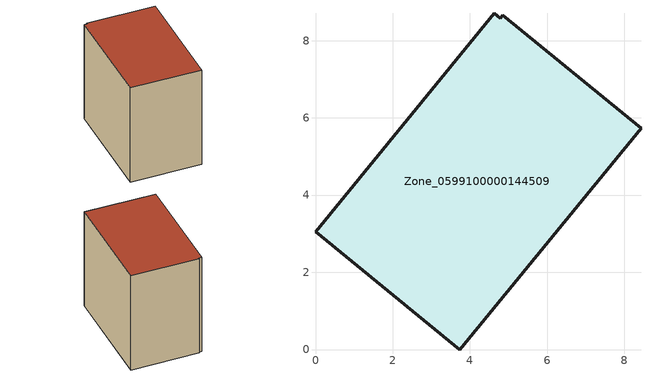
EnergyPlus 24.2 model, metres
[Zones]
Zone_0599100000144509
 floor ground (C_G): 4.84,8.66 8.43,5.72 3.73,0 0,3.06 4.63,8.7 4.79,8.57 z0
 wall outside (C_F): 3.73,0 8.43,5.72 4.84,8.66 4.79,8.57 4.63,8.7 0,3.06 3.73,0 z0:7.19
 roof outside (C_R): 8.43,5.72 4.84,8.66 4.79,8.57 4.63,8.7 0,3.06 3.73,0 z7.19
[BUILDING]
Pand.0599100000144509: North Axis=0; Terrain=City; Loads Convergence Tolerance Value=0.04; Temperature Convergence Tolerance Value=0.4; Solar Distribution=FullExterior; Maximum Number of Warmup Days=25; Minimum Number of Warmup Days=1
[Site:Location]
Rotterdam.The.Hague.AP_ZH_NLD Design_Conditions: Latitude=51.96; Longitude=4.45; Time Zone=1; Elevation=-4.5
[SITE:GROUNDTEMPERATURE:BUILDINGSURFACE]
18, 18, 18, 18, 18, 18, 18, 18, 18, 18, 18, 18
[MATERIAL] Thermal Absorptance=0.9; Solar Absorptance=0.7; Visible Absorptance=0.7
Name | Roughness | Thickness | Conductivity | Density | Specific Heat
G.TI.1946-1964 | MediumSmooth | 0.15 | 1 | 540 | 1210
F.TI.1946-1964 | Rough | 0.3 | 0.857143 | 1920 | 840
R.TI.1946-1964 | MediumRough | 0.2 | 0.277778 | 1500 | 1000
[CONSTRUCTION]
C_G: G.TI.1946-1964
C_F: F.TI.1946-1964
C_R: R.TI.1946-1964
[ZONE]
Zone_0599100000144509: Type=1; Multiplier=1; Ceiling Height=Autocalculate; Volume=Autocalculate; Floor Area=autocalculate; Part of Total Floor Area=Yes
[ZONEINFILTRATION:DESIGNFLOWRATE]
Infil_Zone_0599100000144509: Zone or ZoneList or Space or SpaceList=Zone_0599100000144509; Schedule=AlwaysOn; Design Flow Rate Calculation Method=Flow/Area; Flow Rate per Floor Area=0.003; Constant Term Coefficient=1; Temperature Term Coefficient=0; Velocity Term Coefficient=0; Velocity Squared Term Coefficient=0
[HVACTEMPLATE:ZONE:IDEALLOADSAIRSYSTEM]
Zone_0599100000144509: Maximum Heating Supply Air Temperature=50; Minimum Cooling Supply Air Temperature=13; Maximum Heating Supply Air Humidity Ratio=0.0156; Minimum Cooling Supply Air Humidity Ratio=0.0077; Heating Limit=NoLimit; Cooling Limit=NoLimit; Dehumidification Control Type=ConstantSensibleHeatRatio; Cooling Sensible Heat Ratio=0.7; Dehumidification Setpoint=60; Humidification Control Type=None; Humidification Setpoint=30; Outdoor Air Method=None; Outdoor Air Flow Rate per Person=0.00944; Outdoor Air Flow Rate per Zone Floor Area=0; Outdoor Air Flow Rate per Zone=0; Demand Controlled Ventilation Type=None; Outdoor Air Economizer Type=NoEconomizer; Heat Recovery Type=None; Sensible Heat Recovery Effectiveness=0.7; Latent Heat Recovery Effectiveness=0.65
[ZONECONTROL:THERMOSTAT]
ThermostatControl_Zone_0599100000144509: Zone or ZoneList=Zone_0599100000144509; Control Type Schedule=DualSetpointControlType; Control 1=Thermostat_Zone_0599100000144509; Temperature Difference Between Cutout And Setpoint=0
[THERMOSTATSETPOINT:DUALSETPOINT]
Thermostat_Zone_0599100000144509: Heating Setpoint Temperature Schedule=HeatingSetpoint_Zone_0599100000144509; Cooling Setpoint Temperature Schedule=CoolingSetpoint_Zone_0599100000144509
[SCHEDULE:COMPACT]
HeatingSetpoint_Zone_0599100000144509: Through: 12/31, For: AllDays, Until: 24:00, 21
CoolingSetpoint_Zone_0599100000144509: Through: 12/31, For: AllDays, Until: 24:00, 24
DualSetpointControlType: Through: 12/31, For: AllDays, Until: 24:00, 4
AlwaysOn: Through: 12/31, For: AllDays, Until: 24:00, 1
